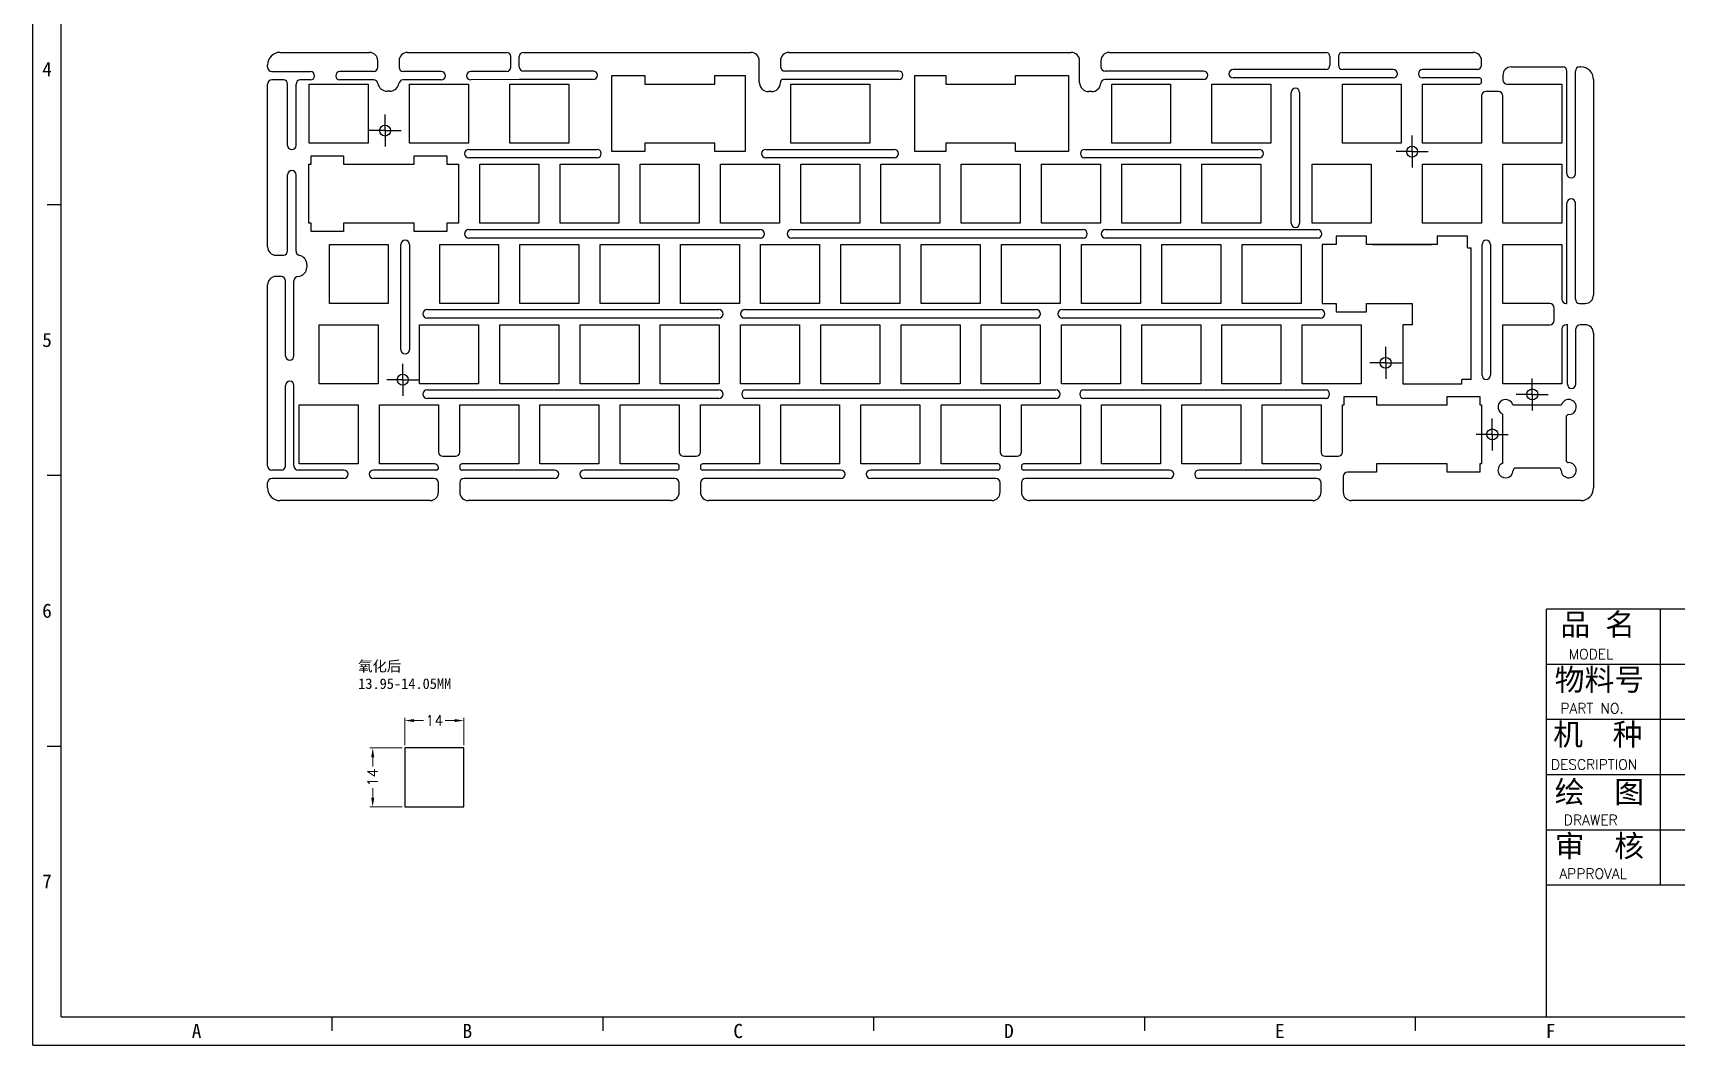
# Model space of a CAD drawing. Header units: millimetres. Extents: x 902 to 1558, y 228 to 692.
# Drawn here: x 901.8 to 1292, y 228 to 468.4 of the extents above; entities that cross this region are included whole.
import ezdxf
from ezdxf.enums import TextEntityAlignment as Align

# ---------------------------------------------------------------- set-up
doc = ezdxf.new("R2010")
doc.units = ezdxf.units.MM
doc.header["$PDSIZE"] = -1
for name, color, linetype in [('10', 7, 'Continuous'), ('BORDER', 5, 'Continuous'), ('开槽', 10, 'Continuous')]:
    doc.layers.add(name, color=color, linetype=linetype)
doc.styles.add('BORDER', font='')
doc.styles.add('ROMANC', font='romanc.shx', dxfattribs={"bigfont": 'gbcbig.shx'})
doc.styles.add('图框文字', font='romans.shx')
doc.styles.get('BORDER').set_extended_font_data('SimSun')
doc.dimstyles.new('YanXiu', dxfattribs={"dimtxt": 2.5, "dimasz": 2.2, "dimexe": 0.66, "dimexo": 0.66, "dimgap": 0.66, "dimtad": 0, "dimdsep": 46, "dimtxsty": 'ROMANC', "dimcen": 0, "dimclrd": 256, "dimclre": 131, "dimclrt": 42, "dimazin": 2, "dimtfac": 1, "dimtofl": 0, "dimtmove": 0, "dimatfit": 3, "dimfxl": 0, "dimlwd": 5, "dimlwe": 5, "dimarcsym": 0})

# ---------------------------------------------------------------- blocks, each defined once
blk = doc.blocks.new('A4图框')
at = {"lineweight": 25}
for p, q in [((2725.99, 1599.08), (2725.99, 1720.09)), ((3088.9, 1720.09), (2725.99, 1720.09)), ((2759.81, 1720.09), (2759.81, 1638.13)), ((3088.9, 1703.7), (2725.99, 1703.7)), ((3088.9, 1687.31), (2725.99, 1687.31)), ((3088.9, 1670.92), (2725.99, 1670.92)), ((2979.19, 1654.52), (2725.99, 1654.52)), ((2979.19, 1638.13), (2725.99, 1638.13))]:
    blk.add_line(p, q, dxfattribs=at)
at = {"layer": 'BORDER', "color": 0, "linetype": 'Continuous'}
for p, q in [((2276.83, 1590.69), (2276.83, 2170.08)), ((2285.22, 1599.08), (2285.22, 2161.68)), ((2281.03, 1840.21), (2285.22, 1840.21)), ((2281.03, 1759.84), (2285.22, 1759.84)), ((2281.03, 1679.48), (2285.22, 1679.48)), ((2285.22, 1599.08), (3088.9, 1599.08)), ((2365.59, 1599.08), (2365.59, 1594.89)), ((2445.96, 1599.08), (2445.96, 1594.89)), ((2526.33, 1599.08), (2526.33, 1594.89)), ((2606.69, 1599.08), (2606.69, 1594.89)), ((2687.06, 1599.08), (2687.06, 1594.89)), ((2276.83, 1590.69), (3097.29, 1590.69))]:
    blk.add_line(p, q, dxfattribs=at)
at = {"lineweight": 25, "style": '图框文字'}
for s, height, p in [('MODEL', 3.007, (2732.62, 1705.24)), ('PART NO.', 3.007, (2730.16, 1689.16)), ('DESCRIPTION', 3.0071, (2727.34, 1672.49)), ('DRAWER', 3.007, (2731.18, 1656.01)), ('APPROVAL', 3.007, (2729.85, 1640.1))]:
    blk.add_text(s, height=height, dxfattribs=at).set_placement(p)
at = {"color": 7, "char_height": 6.4852, "width": 28.2719, "attachment_point": 1}
for s, insert in [('{\\fSimSun|b0|i0|c134|p54;品 名}', (2730.18, 1718.83)), ('{\\fSimSun|b0|i0|c134|p54;物料号}', (2728.48, 1702.44)), ('{\\fSimSun|b0|i0|c134|p54;机  种}', (2728.01, 1686.2)), ('{\\fSimSun|b0|i0|c134|p54;绘  图}', (2728.48, 1669.1)), ('{\\fSimSun|b0|i0|c134|p54;审  核}', (2728.48, 1653.07))]:
    blk.add_mtext(s, dxfattribs=dict(at, insert=insert))
at = {"layer": 'BORDER', "color": 0, "style": 'BORDER'}
for s, p in [('4', (2281.03, 1880.4)), ('5', (2281.03, 1800.03)), ('6', (2281.03, 1719.66)), ('7', (2281.03, 1639.29)), ('A', (2325.41, 1594.89)), ('B', (2405.78, 1594.89)), ('C', (2486.14, 1594.89)), ('D', (2566.51, 1594.89)), ('E', (2646.88, 1594.89)), ('F', (2727.25, 1594.89))]:
    blk.add_text(s, height=4.2, dxfattribs=at).set_placement(p, align=Align.MIDDLE_CENTER)
blk = doc.blocks.new('*D22')
at = {"color": 131, "lineweight": 5, "transparency": 16777216}
for p, q in [((990.15, 299.25), (990.15, 305.74)), ((1004.15, 299.25), (1004.15, 305.74))]:
    blk.add_line(p, q, dxfattribs=at)
at = {"lineweight": 5, "transparency": 16777216}
for p, q in [((992.35, 305.08), (994.59, 305.08)), ((1001.95, 305.08), (999.72, 305.08))]:
    blk.add_line(p, q, dxfattribs=at)
at = {"transparency": 16777216}
for points in [[(992.35, 305.45), (992.35, 304.72), (990.15, 305.08)], [(1001.95, 305.45), (1001.95, 304.72), (1004.15, 305.08)]]:
    blk.add_solid(points, dxfattribs=at)
at = {"layer": 'Defpoints', "color": 0, "transparency": 16777216}
for p in [(1004.15, 305.08), (990.15, 298.59), (1004.15, 298.59)]:
    blk.add_point(p, dxfattribs=at)
at = {"color": 42, "transparency": 16777216, "insert": (997.15, 305.08), "char_height": 2.5, "attachment_point": 5, "style": 'ROMANC'}
blk.add_mtext('14', dxfattribs=at)
blk = doc.blocks.new('*D23')
at = {"color": 131, "lineweight": 5, "transparency": 16777216}
for p, q in [((989.49, 298.59), (981.86, 298.59)), ((989.49, 284.59), (981.86, 284.59))]:
    blk.add_line(p, q, dxfattribs=at)
at = {"lineweight": 5, "transparency": 16777216}
for p, q in [((982.52, 296.39), (982.52, 294.16)), ((982.52, 286.79), (982.52, 289.03))]:
    blk.add_line(p, q, dxfattribs=at)
at = {"transparency": 16777216}
for points in [[(982.16, 296.39), (982.89, 296.39), (982.52, 298.59)], [(982.16, 286.79), (982.89, 286.79), (982.52, 284.59)]]:
    blk.add_solid(points, dxfattribs=at)
at = {"layer": 'Defpoints', "color": 0, "transparency": 16777216}
for p in [(990.15, 298.59), (982.52, 284.59), (990.15, 284.59)]:
    blk.add_point(p, dxfattribs=at)
at = {"color": 42, "transparency": 16777216, "insert": (982.52, 291.59), "char_height": 2.5, "attachment_point": 5, "rotation": 90, "style": 'ROMANC'}
blk.add_mtext('14', dxfattribs=at)
blk = doc.blocks.new('SW_CENTERMARKSYMBOL_0')
at = {"layer": '10', "color": 0}
for p, q in [((-2.5, 0), (-3.8, 0)), ((0, 0), (-2.5, 0)), ((0, 2.5), (0, 3.8)), ((0, 0), (0, 2.5)), ((0, 0), (0, -2.5)), ((0, 0), (2.5, 0)), ((2.5, 0), (3.8, 0)), ((0, -2.5), (0, -3.8))]:
    blk.add_line(p, q, dxfattribs=at)
blk = doc.blocks.new('SW_CENTERMARKSYMBOL_2')
at = {"layer": '10', "color": 0}
for p, q in [((-2.5, 0), (-3.8, 0)), ((0, 0), (-2.5, 0)), ((0, 2.5), (0, 3.8)), ((0, 0), (0, 2.5)), ((0, 0), (0, -2.5)), ((0, 0), (2.5, 0)), ((2.5, 0), (3.8, 0)), ((0, -2.5), (0, -3.8))]:
    blk.add_line(p, q, dxfattribs=at)
blk = doc.blocks.new('SW_CENTERMARKSYMBOL_3')
at = {"layer": '10', "color": 0}
for p, q in [((-2.5, 0), (-3.8, 0)), ((0, 0), (-2.5, 0)), ((0, 2.5), (0, 3.8)), ((0, 0), (0, 2.5)), ((0, 0), (0, -2.5)), ((0, 0), (2.5, 0)), ((2.5, 0), (3.8, 0)), ((0, -2.5), (0, -3.8))]:
    blk.add_line(p, q, dxfattribs=at)
blk = doc.blocks.new('SW_CENTERMARKSYMBOL_4')
at = {"layer": '10', "color": 0}
for p, q in [((-2.5, 0), (-3.8, 0)), ((0, 0), (-2.5, 0)), ((0, 2.5), (0, 3.8)), ((0, 0), (0, 2.5)), ((0, 0), (0, -2.5)), ((0, 0), (2.5, 0)), ((2.5, 0), (3.8, 0)), ((0, -2.5), (0, -3.8))]:
    blk.add_line(p, q, dxfattribs=at)
blk = doc.blocks.new('SW_CENTERMARKSYMBOL_6')
at = {"layer": '10', "color": 0}
for p, q in [((-2.5, 0), (-3.8, 0)), ((0, 0), (-2.5, 0)), ((0, 2.5), (0, 3.8)), ((0, 0), (0, 2.5)), ((0, 0), (0, -2.5)), ((0, 0), (2.5, 0)), ((2.5, 0), (3.8, 0)), ((0, -2.5), (0, -3.8))]:
    blk.add_line(p, q, dxfattribs=at)
blk = doc.blocks.new('SW_CENTERMARKSYMBOL_7')
at = {"layer": '10', "color": 0}
for p, q in [((-2.5, 0), (-3.8, 0)), ((0, 0), (-2.5, 0)), ((0, 2.5), (0, 3.8)), ((0, 0), (0, 2.5)), ((0, 0), (0, -2.5)), ((0, 0), (2.5, 0)), ((2.5, 0), (3.8, 0)), ((0, -2.5), (0, -3.8))]:
    blk.add_line(p, q, dxfattribs=at)

msp = doc.modelspace()

# ---------------------------------------------------------------- linework, layer by layer
at = {"color": 7, "linetype": 'Continuous', "lineweight": 25}
for p, q in [((957.557, 460.21), (957.557, 460.759)), ((960.557, 463.759), (981.723, 463.759)), ((983.723, 460.21), (983.723, 461.759)), ((988.773, 461.759), (988.773, 460.21)), ((990.773, 463.759), (1014.288, 463.759)), ((1018.288, 463.759), (1072.283, 463.759)), ((1074.283, 456.633), (1074.283, 461.759)), ((1079.333, 461.759), (1079.333, 460.32)), ((1081.333, 463.759), (1148.364, 463.759)), ((1150.364, 456.633), (1150.364, 461.759)), ((1155.414, 461.759), (1155.414, 460.32)), ((1157.414, 463.759), (1208.788, 463.759)), ((1212.788, 463.759), (1243.78, 463.759)), ((1245.78, 460.689), (1245.78, 461.759)), ((961.313, 457.21), (958.557, 457.21)), ((967.728, 457.21), (965.313, 457.21)), ((982.723, 459.21), (974.728, 459.21)), ((982.767, 457.21), (974.728, 457.21)), ((998.788, 457.21), (989.73, 457.21)), ((998.788, 459.21), (989.773, 459.21)), ((1014.288, 459.21), (1005.788, 459.21)), ((1017.288, 457.32), (1005.788, 457.21)), ((1034.905, 457.32), (1017.288, 457.32)), ((1034.905, 459.32), (1018.288, 459.32)), ((1039.324, 440.234), (1039.324, 458.234)), ((1039.324, 458.234), (1046.9, 458.234)), ((1046.9, 458.234), (1046.9, 458.233)), ((1046.9, 458.233), (1047.124, 458.233)), ((1047.124, 458.233), (1047.124, 456.233)), ((1063.724, 456.233), (1063.724, 458.233)), ((1063.724, 458.233), (1070.924, 458.233)), ((1070.924, 458.233), (1070.924, 440.233)), ((1079.333, 456.82), (1079.333, 456.633)), ((1107.399, 457.32), (1079.833, 457.32)), ((1107.399, 459.32), (1080.333, 459.32)), ((1111.264, 440.233), (1111.264, 458.233)), ((1111.264, 458.233), (1118.564, 458.233)), ((1118.564, 458.233), (1118.564, 456.233)), ((1135.164, 456.233), (1135.164, 458.233)), ((1135.164, 458.233), (1140.148, 458.233)), ((1140.148, 458.233), (1140.148, 458.234)), ((1140.148, 458.234), (1147.723, 458.234)), ((1147.723, 458.234), (1147.723, 440.234)), ((1179.788, 457.32), (1156.399, 457.32)), ((1179.788, 459.32), (1156.414, 459.32)), ((1208.788, 459.689), (1186.788, 459.689)), ((1211.788, 457.689), (1186.788, 457.689)), ((1224.788, 457.689), (1211.788, 457.689)), ((1224.788, 459.689), (1212.788, 459.689)), ((1244.78, 459.689), (1231.788, 459.689)), ((1245.28, 457.689), (1231.788, 457.689)), ((1245.78, 456.733), (1245.78, 457.189)), ((1250.831, 458.301), (1250.831, 457.233)), ((1252.831, 460.301), (1265.063, 460.301)), ((1266.063, 434.945), (1266.063, 459.301)), ((1268.063, 434.945), (1268.063, 459.301)), ((1269.063, 460.301), (1269.356, 460.301)), ((1272.356, 457.301), (1272.356, 406.134)), ((957.557, 417.589), (957.557, 456.21)), ((962.313, 441.675), (962.313, 456.21)), ((964.313, 441.675), (964.313, 456.21)), ((967.462, 456.233), (981.462, 456.233)), ((967.462, 442.234), (967.462, 456.233)), ((981.462, 456.233), (981.462, 442.234)), ((986.573, 454.533), (985.923, 454.533)), ((991.273, 456.233), (1005.274, 456.233)), ((991.273, 442.234), (991.273, 456.233)), ((1005.274, 456.233), (1005.274, 442.234)), ((1015.087, 456.233), (1029.087, 456.233)), ((1015.087, 442.234), (1015.087, 456.233)), ((1029.087, 456.233), (1029.087, 442.234)), ((1047.124, 456.233), (1063.724, 456.233)), ((1077.133, 454.433), (1076.483, 454.433)), ((1081.764, 442.233), (1081.764, 456.233)), ((1081.764, 456.233), (1086.523, 456.233)), ((1086.523, 456.233), (1086.523, 456.233)), ((1086.523, 456.233), (1100.524, 456.233)), ((1100.524, 456.233), (1100.524, 442.234)), ((1118.564, 456.233), (1135.164, 456.233)), ((1153.214, 454.433), (1152.564, 454.433)), ((1157.962, 456.233), (1171.961, 456.233)), ((1157.962, 442.234), (1157.962, 456.233)), ((1171.961, 456.233), (1171.961, 442.234)), ((1181.773, 456.233), (1195.774, 456.233)), ((1181.773, 442.234), (1181.773, 456.233)), ((1195.774, 456.233), (1195.774, 442.234)), ((1200.587, 423.184), (1200.587, 454.233)), ((1202.587, 454.233), (1202.587, 423.184)), ((1212.731, 456.233), (1226.73, 456.233)), ((1212.731, 442.234), (1212.731, 456.233)), ((1226.73, 456.233), (1226.73, 442.234)), ((1231.781, 456.233), (1245.28, 456.233)), ((1231.781, 442.234), (1231.781, 456.233)), ((1245.78, 453.433), (1245.78, 442.234)), ((1249.831, 454.433), (1246.78, 454.433)), ((1250.831, 442.234), (1250.831, 453.433)), ((1251.831, 456.233), (1264.83, 456.233)), ((1264.83, 456.233), (1264.83, 442.234)), ((981.462, 442.234), (967.462, 442.234)), ((1005.274, 442.234), (991.273, 442.234)), ((1029.087, 442.234), (1015.087, 442.234)), ((1063.724, 442.233), (1047.124, 442.233)), ((1047.124, 442.233), (1047.124, 440.233)), ((1063.724, 440.233), (1063.724, 442.233)), ((1100.524, 442.233), (1081.764, 442.233)), ((1100.524, 442.234), (1100.524, 442.234)), ((1100.524, 442.234), (1100.524, 442.233)), ((1135.164, 442.233), (1118.564, 442.233)), ((1118.564, 442.233), (1118.564, 440.233)), ((1135.164, 440.233), (1135.164, 442.233)), ((1171.961, 442.234), (1157.962, 442.234)), ((1195.774, 442.234), (1181.773, 442.234)), ((1226.73, 442.234), (1212.731, 442.234)), ((1245.78, 442.234), (1231.781, 442.234)), ((1264.83, 442.234), (1250.831, 442.234)), ((967.384, 423.183), (967.384, 437.183)), ((967.384, 437.183), (967.887, 437.183)), ((967.887, 439.184), (975.462, 439.184)), ((967.887, 437.183), (967.887, 439.184)), ((975.462, 439.184), (975.462, 439.183)), ((975.462, 439.183), (975.584, 439.183)), ((975.584, 439.183), (975.584, 437.183)), ((975.584, 437.183), (992.384, 437.183)), ((992.384, 437.183), (992.384, 439.183)), ((992.384, 439.183), (992.512, 439.183)), ((992.512, 439.183), (992.512, 439.184)), ((992.512, 439.184), (1000.087, 439.184)), ((1000.087, 439.184), (1000.087, 437.183)), ((1000.087, 437.183), (1002.894, 437.183)), ((1002.894, 437.183), (1002.894, 423.183)), ((1005.31, 440.719), (1035.781, 440.719)), ((1035.781, 438.719), (1005.31, 438.719)), ((1007.944, 437.183), (1021.943, 437.183)), ((1007.944, 423.184), (1007.944, 437.183)), ((1021.943, 437.183), (1021.943, 423.184)), ((1026.994, 437.183), (1040.993, 437.183)), ((1026.994, 423.184), (1026.994, 437.183)), ((1039.924, 440.234), (1039.324, 440.234)), ((1039.924, 440.233), (1039.924, 440.234)), ((1047.124, 440.233), (1039.924, 440.233)), ((1040.993, 437.183), (1040.993, 423.184)), ((1046.044, 437.183), (1060.043, 437.183)), ((1046.044, 423.184), (1046.044, 437.183)), ((1060.043, 437.183), (1060.043, 423.184)), ((1070.924, 440.233), (1063.724, 440.233)), ((1065.093, 437.183), (1079.093, 437.183)), ((1065.093, 423.184), (1065.093, 437.183)), ((1075.864, 440.719), (1106.335, 440.719)), ((1106.335, 438.719), (1075.864, 438.719)), ((1079.093, 437.183), (1079.093, 423.184)), ((1084.143, 437.183), (1098.143, 437.183)), ((1084.143, 423.184), (1084.143, 437.183)), ((1098.143, 437.183), (1098.143, 423.184)), ((1103.193, 437.183), (1117.193, 437.183)), ((1103.193, 423.184), (1103.193, 437.183)), ((1118.564, 440.233), (1111.264, 440.233)), ((1117.193, 437.183), (1117.193, 423.184)), ((1122.243, 437.183), (1136.243, 437.183)), ((1122.243, 423.184), (1122.243, 437.183)), ((1147.124, 440.233), (1135.164, 440.233)), ((1136.243, 437.183), (1136.243, 423.184)), ((1141.293, 437.183), (1155.293, 437.183)), ((1141.293, 423.184), (1141.293, 437.183)), ((1147.723, 440.234), (1147.124, 440.234)), ((1147.124, 440.234), (1147.124, 440.233)), ((1151.543, 440.719), (1193.004, 440.719)), ((1193.004, 438.719), (1151.543, 438.719)), ((1155.293, 437.183), (1155.293, 423.184)), ((1160.343, 437.183), (1174.343, 437.183)), ((1160.343, 423.184), (1160.343, 437.183)), ((1174.343, 437.183), (1174.343, 423.184)), ((1179.393, 437.183), (1193.393, 437.183)), ((1179.393, 423.184), (1179.393, 437.183)), ((1193.393, 437.183), (1193.393, 423.184)), ((1205.587, 437.183), (1219.586, 437.183)), ((1205.587, 423.184), (1205.587, 437.183)), ((1219.586, 437.183), (1219.586, 423.184)), ((1231.781, 437.183), (1245.78, 437.183)), ((1231.781, 423.184), (1231.781, 437.183)), ((1245.78, 437.183), (1245.78, 423.184)), ((1250.831, 437.183), (1264.83, 437.183)), ((1250.831, 423.184), (1250.831, 437.183)), ((1264.83, 437.183), (1264.83, 423.184)), ((962.313, 416.589), (962.313, 434.675)), ((964.313, 416.526), (964.313, 434.675)), ((1266.063, 404.134), (1266.063, 427.945)), ((1268.063, 405.134), (1268.063, 427.945)), ((967.887, 423.183), (967.384, 423.183)), ((967.887, 421.184), (967.887, 423.183)), ((992.384, 423.183), (975.584, 423.183)), ((975.584, 423.183), (975.584, 421.183)), ((992.384, 421.183), (992.384, 423.183)), ((1002.894, 423.183), (1000.087, 423.183)), ((1000.087, 423.183), (1000.087, 421.184)), ((1005.31, 421.669), (1074.547, 421.669)), ((1021.943, 423.184), (1007.944, 423.184)), ((1040.993, 423.184), (1026.994, 423.184)), ((1060.043, 423.184), (1046.044, 423.184)), ((1079.093, 423.184), (1065.093, 423.184)), ((1081.928, 421.669), (1151.164, 421.669)), ((1098.143, 423.184), (1084.143, 423.184)), ((1117.193, 423.184), (1103.193, 423.184)), ((1136.243, 423.184), (1122.243, 423.184)), ((1155.293, 423.184), (1141.293, 423.184)), ((1156.458, 421.669), (1206.859, 421.669)), ((1174.343, 423.184), (1160.343, 423.184)), ((1193.393, 423.184), (1179.393, 423.184)), ((1219.586, 423.184), (1205.587, 423.184)), ((1245.78, 423.184), (1231.781, 423.184)), ((1264.83, 423.184), (1250.831, 423.184)), ((968.384, 421.184), (967.887, 421.184)), ((968.384, 421.183), (968.384, 421.184)), ((975.584, 421.183), (968.384, 421.183)), ((972.224, 418.133), (986.224, 418.133)), ((972.224, 404.134), (972.224, 418.133)), ((986.224, 418.133), (986.224, 404.134)), ((989.224, 393.133), (989.224, 418.133)), ((991.224, 418.133), (991.224, 393.133)), ((999.584, 421.183), (992.384, 421.183)), ((998.419, 418.133), (1012.418, 418.133)), ((998.419, 404.134), (998.419, 418.133)), ((1000.087, 421.184), (999.584, 421.184)), ((999.584, 421.184), (999.584, 421.183)), ((1074.547, 419.669), (1005.31, 419.669)), ((1012.418, 418.133), (1012.418, 404.134)), ((1017.469, 418.133), (1031.468, 418.133)), ((1017.469, 404.134), (1017.469, 418.133)), ((1031.468, 418.133), (1031.468, 404.134)), ((1036.519, 418.133), (1050.518, 418.133)), ((1036.519, 404.134), (1036.519, 418.133)), ((1050.518, 418.133), (1050.518, 404.134)), ((1055.569, 418.133), (1069.568, 418.133)), ((1055.569, 404.134), (1055.569, 418.133)), ((1069.568, 418.133), (1069.568, 404.134)), ((1074.618, 418.133), (1088.618, 418.133)), ((1074.618, 404.134), (1074.618, 418.133)), ((1151.164, 419.669), (1081.928, 419.669)), ((1088.618, 418.133), (1088.618, 404.134)), ((1093.668, 418.133), (1107.668, 418.133)), ((1093.668, 404.134), (1093.668, 418.133)), ((1107.668, 418.133), (1107.668, 404.134)), ((1112.718, 418.133), (1126.718, 418.133)), ((1112.718, 404.134), (1112.718, 418.133)), ((1126.718, 418.133), (1126.718, 404.134)), ((1131.768, 418.133), (1145.768, 418.133)), ((1131.768, 404.134), (1131.768, 418.133)), ((1145.768, 418.133), (1145.768, 404.134)), ((1150.818, 418.133), (1164.818, 418.133)), ((1150.818, 404.134), (1150.818, 418.133)), ((1206.859, 419.669), (1156.458, 419.669)), ((1164.818, 418.133), (1164.818, 404.134)), ((1169.868, 418.133), (1183.868, 418.133)), ((1169.868, 404.134), (1169.868, 418.133)), ((1183.868, 418.133), (1183.868, 404.134)), ((1188.918, 418.133), (1202.918, 418.133)), ((1188.918, 404.134), (1188.918, 418.133)), ((1202.918, 418.133), (1202.918, 404.134)), ((1219.873, 418.133), (1233.874, 418.133)), ((1245.905, 387.084), (1245.905, 418.133)), ((1247.905, 418.133), (1247.905, 387.084)), ((1250.831, 418.133), (1264.83, 418.133)), ((1250.831, 404.134), (1250.831, 418.133)), ((1264.83, 418.133), (1264.83, 405.134)), ((959.557, 415.589), (961.313, 415.589)), ((960.813, 410.539), (959.557, 410.539)), ((966.881, 413.389), (966.881, 412.739)), ((957.557, 365.57), (957.557, 408.539)), ((963.813, 391.675), (963.813, 409.542)), ((986.224, 404.134), (972.224, 404.134)), ((995.459, 402.666), (1064.696, 402.666)), ((1012.418, 404.134), (998.419, 404.134)), ((1031.468, 404.134), (1017.469, 404.134)), ((1050.518, 404.134), (1036.519, 404.134)), ((1069.568, 404.134), (1055.569, 404.134)), ((1070.834, 402.666), (1140.071, 402.666)), ((1088.618, 404.134), (1074.618, 404.134)), ((1107.668, 404.134), (1093.668, 404.134)), ((1126.718, 404.134), (1112.718, 404.134)), ((1145.768, 404.134), (1131.768, 404.134)), ((1146.209, 402.666), (1207.564, 402.666)), ((1164.818, 404.134), (1150.818, 404.134)), ((1183.868, 404.134), (1169.868, 404.134)), ((1202.918, 404.134), (1188.918, 404.134)), ((1262.03, 404.134), (1250.831, 404.134)), ((1263.03, 400.083), (1263.03, 403.134)), ((1265.83, 404.134), (1266.063, 404.134)), ((1269.063, 404.134), (1270.356, 404.134)), ((969.844, 399.083), (983.843, 399.083)), ((969.844, 385.084), (969.844, 399.083)), ((983.843, 399.083), (983.843, 385.084)), ((993.656, 399.083), (1007.655, 399.083)), ((993.656, 385.084), (993.656, 399.083)), ((1064.696, 400.666), (995.459, 400.666)), ((1007.655, 399.083), (1007.655, 385.084)), ((1012.706, 399.083), (1026.705, 399.083)), ((1012.706, 385.084), (1012.706, 399.083)), ((1026.705, 399.083), (1026.705, 385.084)), ((1031.756, 399.083), (1045.755, 399.083)), ((1031.756, 385.084), (1031.756, 399.083)), ((1045.755, 399.083), (1045.755, 385.084)), ((1050.806, 399.083), (1064.805, 399.083)), ((1050.806, 385.084), (1050.806, 399.083)), ((1064.805, 399.083), (1064.805, 385.084)), ((1069.856, 399.083), (1083.855, 399.083)), ((1069.856, 385.084), (1069.856, 399.083)), ((1140.071, 400.666), (1070.834, 400.666)), ((1083.855, 399.083), (1083.855, 385.084)), ((1088.906, 399.083), (1102.905, 399.083)), ((1088.906, 385.084), (1088.906, 399.083)), ((1102.905, 399.083), (1102.905, 385.084)), ((1107.956, 399.083), (1121.955, 399.083)), ((1107.956, 385.084), (1107.956, 399.083)), ((1121.955, 399.083), (1121.955, 385.084)), ((1127.006, 399.083), (1141.005, 399.083)), ((1127.006, 385.084), (1127.006, 399.083)), ((1141.005, 399.083), (1141.005, 385.084)), ((1146.056, 399.083), (1160.055, 399.083)), ((1146.056, 385.084), (1146.056, 399.083)), ((1207.564, 400.666), (1146.209, 400.666)), ((1160.055, 399.083), (1160.055, 385.084)), ((1165.106, 399.083), (1179.105, 399.083)), ((1165.106, 385.084), (1165.106, 399.083)), ((1179.105, 399.083), (1179.105, 385.084)), ((1184.156, 399.083), (1198.155, 399.083)), ((1184.156, 385.084), (1184.156, 399.083)), ((1198.155, 399.083), (1198.155, 385.084)), ((1203.206, 399.083), (1217.205, 399.083)), ((1203.206, 385.084), (1203.206, 399.083)), ((1217.205, 399.083), (1217.205, 385.084)), ((1250.831, 399.083), (1262.03, 399.083)), ((1250.831, 385.084), (1250.831, 399.083)), ((1264.83, 398.083), (1264.83, 385.084)), ((1266.163, 399.083), (1265.83, 399.083)), ((1266.163, 384.945), (1266.163, 399.083)), ((1268.163, 384.945), (1268.163, 398.083)), ((1270.356, 399.083), (1269.163, 399.083)), ((1272.356, 397.083), (1272.356, 360.32)), ((961.813, 365.57), (961.813, 384.675)), ((963.813, 365.57), (963.813, 384.675)), ((983.843, 385.084), (969.844, 385.084)), ((1007.655, 385.084), (993.656, 385.084)), ((995.459, 383.602), (1064.696, 383.602)), ((1026.705, 385.084), (1012.706, 385.084)), ((1045.755, 385.084), (1031.756, 385.084)), ((1064.805, 385.084), (1050.806, 385.084)), ((1083.855, 385.084), (1069.856, 385.084)), ((1071.137, 383.602), (1144.713, 383.602)), ((1102.905, 385.084), (1088.906, 385.084)), ((1121.955, 385.084), (1107.956, 385.084)), ((1141.005, 385.084), (1127.006, 385.084)), ((1160.055, 385.084), (1146.056, 385.084)), ((1151.379, 383.602), (1208.703, 383.602)), ((1179.105, 385.084), (1165.106, 385.084)), ((1198.155, 385.084), (1184.156, 385.084)), ((1217.205, 385.084), (1203.206, 385.084)), ((1264.83, 385.084), (1250.831, 385.084)), ((965.081, 380.033), (979.081, 380.033)), ((965.081, 366.034), (965.081, 380.033)), ((979.081, 380.033), (979.081, 366.034)), ((984.131, 380.033), (998.13, 380.033)), ((984.131, 366.034), (984.131, 380.033)), ((1064.696, 381.602), (995.459, 381.602)), ((998.13, 380.033), (998.13, 368.834)), ((1003.181, 380.033), (1017.18, 380.033)), ((1003.181, 368.834), (1003.181, 380.033)), ((1017.18, 380.033), (1017.18, 366.034)), ((1022.231, 380.033), (1036.23, 380.033)), ((1022.231, 366.034), (1022.231, 380.033)), ((1036.23, 380.033), (1036.23, 366.034)), ((1041.281, 380.033), (1055.28, 380.033)), ((1041.281, 366.034), (1041.281, 380.033)), ((1055.28, 380.033), (1055.28, 368.834)), ((1060.33, 380.033), (1074.33, 380.033)), ((1060.33, 368.834), (1060.33, 380.033)), ((1144.713, 381.602), (1071.137, 381.602)), ((1074.33, 380.033), (1074.33, 366.034)), ((1079.379, 380.033), (1093.38, 380.033)), ((1079.379, 366.034), (1079.379, 380.033)), ((1093.38, 380.033), (1093.38, 366.034)), ((1098.431, 380.033), (1112.43, 380.033)), ((1098.431, 366.034), (1098.431, 380.033)), ((1112.43, 380.033), (1112.43, 366.034)), ((1117.481, 380.033), (1131.48, 380.033)), ((1117.481, 366.034), (1117.481, 380.033)), ((1131.48, 380.033), (1131.48, 368.834)), ((1136.531, 380.033), (1150.53, 380.033)), ((1136.531, 368.834), (1136.531, 380.033)), ((1150.53, 380.033), (1150.53, 366.034)), ((1208.703, 381.602), (1151.379, 381.602)), ((1155.581, 380.033), (1169.58, 380.033)), ((1155.581, 366.034), (1155.581, 380.033)), ((1169.58, 380.033), (1169.58, 366.034)), ((1174.631, 380.033), (1188.63, 380.033)), ((1174.631, 366.034), (1174.631, 380.033)), ((1188.63, 380.033), (1188.63, 366.034)), ((1193.681, 380.033), (1207.68, 380.033)), ((1193.681, 366.034), (1193.681, 380.033)), ((1207.68, 380.033), (1207.68, 368.834)), ((1212.73, 368.834), (1212.73, 380.033)), ((1212.73, 380.033), (1213.132, 380.033)), ((1213.132, 382.034), (1220.73, 382.034)), ((1213.132, 380.033), (1213.132, 382.034)), ((1220.73, 382.034), (1220.73, 382.033)), ((1220.73, 382.033), (1220.85, 382.033)), ((1220.85, 382.033), (1220.85, 380.033)), ((1220.85, 380.033), (1237.65, 380.033)), ((1237.65, 380.033), (1237.65, 382.033)), ((1237.65, 382.033), (1237.781, 382.033)), ((1237.781, 382.034), (1245.356, 382.034)), ((1237.781, 382.033), (1237.781, 382.034)), ((1245.356, 382.034), (1245.356, 380.033)), ((1245.356, 380.033), (1245.78, 380.033)), ((1245.78, 380.033), (1245.78, 366.033)), ((1253.211, 380.033), (1258.83, 380.033)), ((1258.83, 380.033), (1264.752, 380.033)), ((1250.831, 373.033), (1250.831, 377.855)), ((1265.83, 377.134), (1265.83, 366.933)), ((1250.831, 366.212), (1250.831, 373.033)), ((999.13, 367.834), (1002.181, 367.834)), ((1056.28, 367.834), (1059.33, 367.834)), ((1132.48, 367.834), (1135.531, 367.834)), ((1208.68, 367.834), (1211.73, 367.834)), ((960.813, 364.57), (958.557, 364.57)), ((975.688, 364.57), (964.813, 364.57)), ((979.081, 366.034), (965.081, 366.034)), ((997.629, 364.57), (982.688, 364.57)), ((997.13, 366.034), (984.131, 366.034)), ((1003.181, 365.534), (1003.181, 365.07)), ((1017.18, 366.034), (1003.681, 366.034)), ((1025.688, 364.57), (1003.681, 364.57)), ((1036.23, 366.034), (1022.231, 366.034)), ((1054.78, 364.57), (1032.688, 364.57)), ((1054.78, 366.034), (1041.281, 366.034)), ((1055.28, 365.07), (1055.28, 365.534)), ((1060.331, 365.534), (1060.331, 365.07)), ((1074.33, 366.034), (1060.831, 366.034)), ((1093.688, 364.57), (1060.831, 364.57)), ((1093.38, 366.034), (1079.379, 366.034)), ((1112.43, 366.034), (1098.431, 366.034)), ((1130.98, 364.57), (1100.688, 364.57)), ((1130.98, 366.034), (1117.481, 366.034)), ((1131.48, 365.07), (1131.48, 365.534)), ((1136.531, 365.534), (1136.531, 365.07)), ((1150.53, 366.034), (1137.031, 366.034)), ((1171.688, 364.57), (1137.031, 364.57)), ((1169.58, 366.034), (1155.581, 366.034)), ((1188.63, 366.034), (1174.631, 366.034)), ((1207.18, 364.57), (1178.688, 364.57)), ((1207.18, 366.034), (1193.681, 366.034)), ((1207.68, 365.07), (1207.68, 365.534)), ((1212.932, 363.033), (1212.932, 359.32)), ((1220.85, 364.033), (1213.932, 364.033)), ((1237.65, 366.033), (1220.85, 366.033)), ((1220.85, 366.033), (1220.85, 364.033)), ((1237.65, 364.033), (1237.65, 366.033)), ((1244.85, 364.033), (1237.65, 364.033)), ((1245.356, 364.034), (1244.85, 364.034)), ((1244.85, 364.034), (1244.85, 364.033)), ((1245.78, 366.033), (1245.356, 366.033)), ((1245.356, 366.033), (1245.356, 364.034)), ((1264.084, 365.033), (1253.879, 365.033)), ((957.557, 360.32), (957.557, 361.57)), ((975.688, 362.57), (958.557, 362.57)), ((997.13, 362.57), (982.688, 362.57)), ((998.13, 359.32), (998.13, 361.57)), ((1003.181, 361.57), (1003.181, 359.32)), ((1025.688, 362.57), (1004.181, 362.57)), ((1054.28, 362.57), (1032.688, 362.57)), ((1055.28, 359.32), (1055.28, 361.57)), ((1060.331, 361.57), (1060.331, 359.32)), ((1093.688, 362.57), (1061.331, 362.57)), ((1130.48, 362.57), (1100.688, 362.57)), ((1131.48, 359.32), (1131.48, 361.57)), ((1136.531, 361.57), (1136.531, 359.32)), ((1171.688, 362.57), (1137.531, 362.57)), ((1206.68, 362.57), (1178.688, 362.57)), ((1207.68, 359.32), (1207.68, 361.57)), ((996.13, 357.32), (960.557, 357.32)), ((1053.28, 357.32), (1005.181, 357.32)), ((1129.48, 357.32), (1062.331, 357.32)), ((1205.68, 357.32), (1138.531, 357.32)), ((1269.356, 357.32), (1214.932, 357.32))]:
    msp.add_line(p, q, dxfattribs=at)
for p, q in [((1015.288, 460.21), (1015.288, 462.759)), ((1017.288, 460.32), (1017.288, 462.759)), ((1209.788, 462.759), (1209.788, 460.689)), ((1211.788, 462.759), (1211.788, 460.689)), ((958.557, 459.21), (967.728, 459.21))]:
    msp.add_line(p, q)
at = {"color": 7, "linetype": 'Continuous'}
for p, q in [((1004.154, 298.59), (990.154, 298.59)), ((990.154, 298.59), (990.154, 284.59)), ((1004.154, 284.59), (1004.154, 298.59)), ((990.154, 284.59), (1004.154, 284.59))]:
    msp.add_line(p, q, dxfattribs=at)
msp.add_lwpolyline([(961.813, 391.675), (961.813, 409.539)])
at = {"color": 7, "linetype": 'Continuous', "lineweight": 25}
for centre in [(985.462, 445.183), (1229.281, 440.183), (1223.018, 390.033), (989.656, 386.033), (1257.83, 382.533), (1248.331, 373.033)]:
    msp.add_circle(centre, 1.3, dxfattribs=at)
for centre, radius, start, end in [((960.557, 460.759), 3, 90, 180), ((981.723, 461.759), 2, 0, 90), ((990.773, 461.759), 2, 90, 180), ((1072.283, 461.759), 2, 0, 90), ((1081.333, 461.759), 2, 90, 180), ((1148.364, 461.759), 2, 0, 90), ((1157.414, 461.759), 2, 90, 180), ((1243.78, 461.759), 2, 0, 90), ((1244.78, 460.689), 1, 270, 0), ((958.557, 460.21), 1, 180, 270), ((958.557, 456.21), 1, 90, 180), ((961.313, 456.21), 1, 0, 90), ((965.313, 456.21), 1, 90, 180), ((982.723, 460.21), 1, 270, 0), ((982.767, 456.21), 1, 9.41631, 90), ((989.73, 456.21), 1, 90, 170.58369), ((989.773, 460.21), 1, 180, 270), ((1076.483, 456.633), 2.2, 180, 270), ((1077.133, 456.633), 2.2, 270, 0), ((1080.333, 460.32), 1, 180, 270), ((1079.833, 456.82), 0.5, 90, 180), ((1152.564, 456.633), 2.2, 180, 270), ((1156.399, 456.32), 1, 90, 174.37131), ((1156.414, 460.32), 1, 180, 270), ((1245.28, 457.189), 0.5, 0, 90), ((1245.28, 456.733), 0.5, 270, 0), ((1252.831, 458.301), 2, 90, 180), ((1251.831, 457.233), 1, 180, 270), ((1265.063, 459.301), 1, 0, 90), ((1269.063, 459.301), 1, 90, 180), ((1269.356, 457.301), 3, 0, 90), ((985.923, 456.733), 2.2, 189.41631, 270), ((986.573, 456.733), 2.2, 270, 350.58369), ((1153.214, 456.633), 2.2, 270, 354.37131), ((1201.587, 454.233), 1, 0, 180), ((1246.78, 453.433), 1, 90, 180), ((1249.831, 453.433), 1, 0, 90), ((1005.31, 439.719), 1, 90, 270), ((1035.781, 439.719), 1, 270, 90), ((1075.864, 439.719), 1, 90, 270), ((1106.335, 439.719), 1, 270, 90), ((1151.543, 439.719), 1, 90, 270), ((1193.004, 439.719), 1, 270, 90), ((1005.31, 420.669), 1, 90, 270), ((1074.547, 420.669), 1, 270, 90), ((1081.928, 420.669), 1, 90, 270), ((1151.164, 420.669), 1, 270, 90), ((1156.458, 420.669), 1, 90, 270), ((1201.587, 423.184), 1, 180, 0), ((1206.859, 420.669), 1, 270, 90), ((959.557, 417.589), 2, 180, 270), ((990.224, 418.133), 1, 0, 180), ((1246.905, 418.133), 1, 0, 180), ((961.313, 416.589), 1, 270, 0), ((965.313, 416.526), 1, 180, 258.60459), ((964.681, 413.389), 2.2, 0, 78.60459), ((959.557, 408.539), 2, 90, 180), ((960.813, 409.539), 1, 0, 90), ((964.813, 409.542), 1, 92.36864, 180), ((964.681, 412.739), 2.2, 272.36864, 0), ((1270.356, 406.134), 2, 270, 0), ((995.459, 401.666), 1, 90, 270), ((1064.696, 401.666), 1, 270, 90), ((1070.834, 401.666), 1, 90, 270), ((1140.071, 401.666), 1, 270, 90), ((1146.209, 401.666), 1, 90, 270), ((1207.564, 401.666), 1, 270, 90), ((1262.03, 403.134), 1, 0, 90), ((1265.83, 405.134), 1, 180, 270), ((1269.063, 405.134), 1, 180, 270), ((1262.03, 400.083), 1, 270, 0), ((1265.83, 398.083), 1, 90, 180), ((1269.163, 398.083), 1, 90, 180), ((1270.356, 397.083), 2, 0, 90), ((990.224, 393.133), 1, 180, 0), ((1246.905, 387.084), 1, 180, 0), ((995.459, 382.602), 1, 90, 270), ((1064.696, 382.602), 1, 270, 90), ((1071.137, 382.602), 1, 90, 270), ((1144.713, 382.602), 1, 270, 90), ((1151.379, 382.602), 1, 90, 270), ((1208.703, 382.602), 1, 270, 90), ((1251.481, 379.533), 1.8, 16.12762, 248.83155), ((1266.481, 379.533), 1.8, 268.78237, 163.87238), ((1266.43, 377.134), 0.6, 88.78237, 180), ((999.13, 368.834), 1, 180, 270), ((1002.181, 368.834), 1, 270, 0), ((1056.28, 368.834), 1, 180, 270), ((1059.33, 368.834), 1, 270, 0), ((1132.48, 368.834), 1, 180, 270), ((1135.531, 368.834), 1, 270, 0), ((1208.68, 368.834), 1, 180, 270), ((1211.73, 368.834), 1, 270, 0), ((1266.43, 366.933), 0.6, 180, 271.21763), ((958.557, 365.57), 1, 180, 270), ((960.813, 365.57), 1, 270, 0), ((964.813, 365.57), 1, 180, 270), ((997.13, 365.034), 1, 4.15548, 90), ((997.629, 365.07), 0.5, 270, 4.15548), ((1003.681, 365.534), 0.5, 90, 180), ((1003.681, 365.07), 0.5, 180, 270), ((1054.78, 365.534), 0.5, 0, 90), ((1054.78, 365.07), 0.5, 270, 0), ((1060.831, 365.534), 0.5, 90, 180), ((1060.831, 365.07), 0.5, 180, 270), ((1130.98, 365.534), 0.5, 0, 90), ((1130.98, 365.07), 0.5, 270, 0), ((1137.031, 365.534), 0.5, 90, 180), ((1137.031, 365.07), 0.5, 180, 270), ((1207.18, 365.534), 0.5, 0, 90), ((1207.18, 365.07), 0.5, 270, 0), ((1213.932, 363.033), 1, 90, 180), ((1251.481, 364.533), 1.8, 111.16845, 357.61198), ((1253.879, 364.433), 0.6, 90, 177.61198), ((1264.084, 364.433), 0.6, 2.38802, 90), ((1266.481, 364.533), 1.8, 182.38802, 91.21763), ((958.557, 361.57), 1, 90, 180), ((960.557, 360.32), 3, 180, 270), ((996.13, 359.32), 2, 270, 0), ((997.13, 361.57), 1, 0, 90), ((1004.181, 361.57), 1, 90, 180), ((1005.181, 359.32), 2, 180, 270), ((1053.28, 359.32), 2, 270, 0), ((1054.28, 361.57), 1, 0, 90), ((1061.331, 361.57), 1, 90, 180), ((1062.331, 359.32), 2, 180, 270), ((1129.48, 359.32), 2, 270, 0), ((1130.48, 361.57), 1, 360, 90), ((1137.531, 361.57), 1, 90, 180), ((1138.531, 359.32), 2, 180, 270), ((1205.68, 359.32), 2, 270, 0), ((1206.68, 361.57), 1, 0, 90), ((1214.932, 359.32), 2, 180, 270), ((1269.356, 360.32), 3, 270, 0)]:
    msp.add_arc(centre, radius, start, end, dxfattribs=at)
at = {"lineweight": 25}
for centre, start, end in [((1014.288, 462.759), 0, 90), ((1018.288, 462.759), 90, 180), ((1018.288, 460.32), 180, 270)]:
    msp.add_arc(centre, 1, start, end, dxfattribs=at)
for centre, start, end in [((1208.788, 462.759), 0, 90), ((1208.788, 460.689), 270, 0), ((1212.788, 462.759), 90, 180), ((1212.788, 460.689), 180, 270), ((967.728, 458.21), 270, 90), ((974.728, 458.21), 90, 270), ((998.788, 458.21), 270, 90), ((1005.788, 458.21), 90, 270), ((1014.288, 460.21), 270, 0), ((1034.905, 458.32), 270, 90), ((1107.399, 458.32), 270, 90), ((1179.788, 458.32), 270, 90), ((1186.788, 458.689), 90, 270), ((1224.788, 458.689), 270, 90), ((1231.788, 458.689), 90, 270), ((963.313, 441.675), 180, 360), ((963.313, 434.675), 0, 180), ((1267.063, 434.945), 180, 360), ((1267.063, 427.945), 0, 180), ((962.813, 391.675), 180, 360), ((962.813, 384.675), 0, 180), ((1267.163, 384.945), 180, 360), ((975.688, 363.57), 270, 90), ((982.688, 363.57), 90, 270), ((1025.688, 363.57), 270, 90), ((1032.688, 363.57), 90, 270), ((1093.688, 363.57), 270, 90), ((1100.688, 363.57), 90, 270), ((1171.688, 363.57), 270, 90), ((1178.688, 363.57), 90, 270)]:
    msp.add_arc(centre, 1, start, end)
at = {"layer": '开槽', "color": 3, "linetype": 'Continuous'}
for p, q in [((1211.278, 418.134), (1207.968, 418.134)), ((1207.968, 418.134), (1207.968, 404.134)), ((1218.478, 420.134), (1211.278, 420.134)), ((1211.278, 420.134), (1211.278, 418.134)), ((1218.478, 418.134), (1218.478, 420.134)), ((1235.278, 418.134), (1218.478, 418.134)), ((1242.478, 420.134), (1235.278, 420.134)), ((1235.278, 420.134), (1235.278, 418.134)), ((1242.478, 417.314), (1242.478, 420.134)), ((1243.328, 386.114), (1243.328, 417.314)), ((1207.968, 404.134), (1211.278, 404.134)), ((1211.278, 404.134), (1211.278, 402.134)), ((1211.278, 402.134), (1218.478, 402.134)), ((1218.478, 404.134), (1229.328, 404.134)), ((1218.478, 402.134), (1218.478, 404.134)), ((1229.328, 404.134), (1229.328, 399.084)), ((1229.328, 399.084), (1227.098, 399.084)), ((1227.098, 399.084), (1227.098, 385.084)), ((1227.098, 385.084), (1241.098, 385.084)), ((1241.098, 385.084), (1241.098, 386.114)), ((1243.328, 386.114), (1241.098, 386.114))]:
    msp.add_line(p, q, dxfattribs=at)
at = {"layer": '开槽', "color": 3, "linetype": 'Continuous', "lineweight": 25}
msp.add_line((1242.478, 417.314), (1243.328, 417.314), dxfattribs=at)

# ---------------------------------------------------------------- block references
at = {"xscale": 0.8000000000001819, "yscale": 0.8000000000001819, "zscale": 0.8000000000001819}
msp.add_blockref('A4图框', (-919.629, -1044.547), dxfattribs=at)
at = {"layer": '10', "xscale": -1, "rotation": 180}
for name, p in [('SW_CENTERMARKSYMBOL_3', (985.462, 445.183)), ('SW_CENTERMARKSYMBOL_2', (1229.281, 440.183)), ('SW_CENTERMARKSYMBOL_4', (1223.018, 390.033)), ('SW_CENTERMARKSYMBOL_0', (989.656, 386.033)), ('SW_CENTERMARKSYMBOL_6', (1257.83, 382.533)), ('SW_CENTERMARKSYMBOL_7', (1248.331, 373.033))]:
    msp.add_blockref(name, p, dxfattribs=at)

# ---------------------------------------------------------------- texts
at = {"color": 7, "insert": (979.061, 319.265), "char_height": 2.5, "width": 21.51214, "attachment_point": 1}
msp.add_mtext('{\\fSimSun|b0|i0|c134|p2;氧化后\\P13.95-14.05MM}', dxfattribs=at)

# ---------------------------------------------------------------- dimensions: what is measured, and where the dimension line sits
dim = msp.add_linear_dim(base=(1004.154, 305.084), p1=(990.154, 298.59), p2=(1004.154, 298.59), dimstyle='YanXiu')
dim.commit()
dim.dimension.update_dxf_attribs({"geometry": '*D22', "text_midpoint": (997.154, 305.084)})
dim = msp.add_linear_dim(base=(982.524, 284.59), p1=(990.154, 298.59), p2=(990.154, 284.59), angle=90, dimstyle='YanXiu')
dim.commit()
dim.dimension.update_dxf_attribs({"geometry": '*D23', "text_midpoint": (982.524, 291.59)})

doc.saveas('drawing.dxf')
